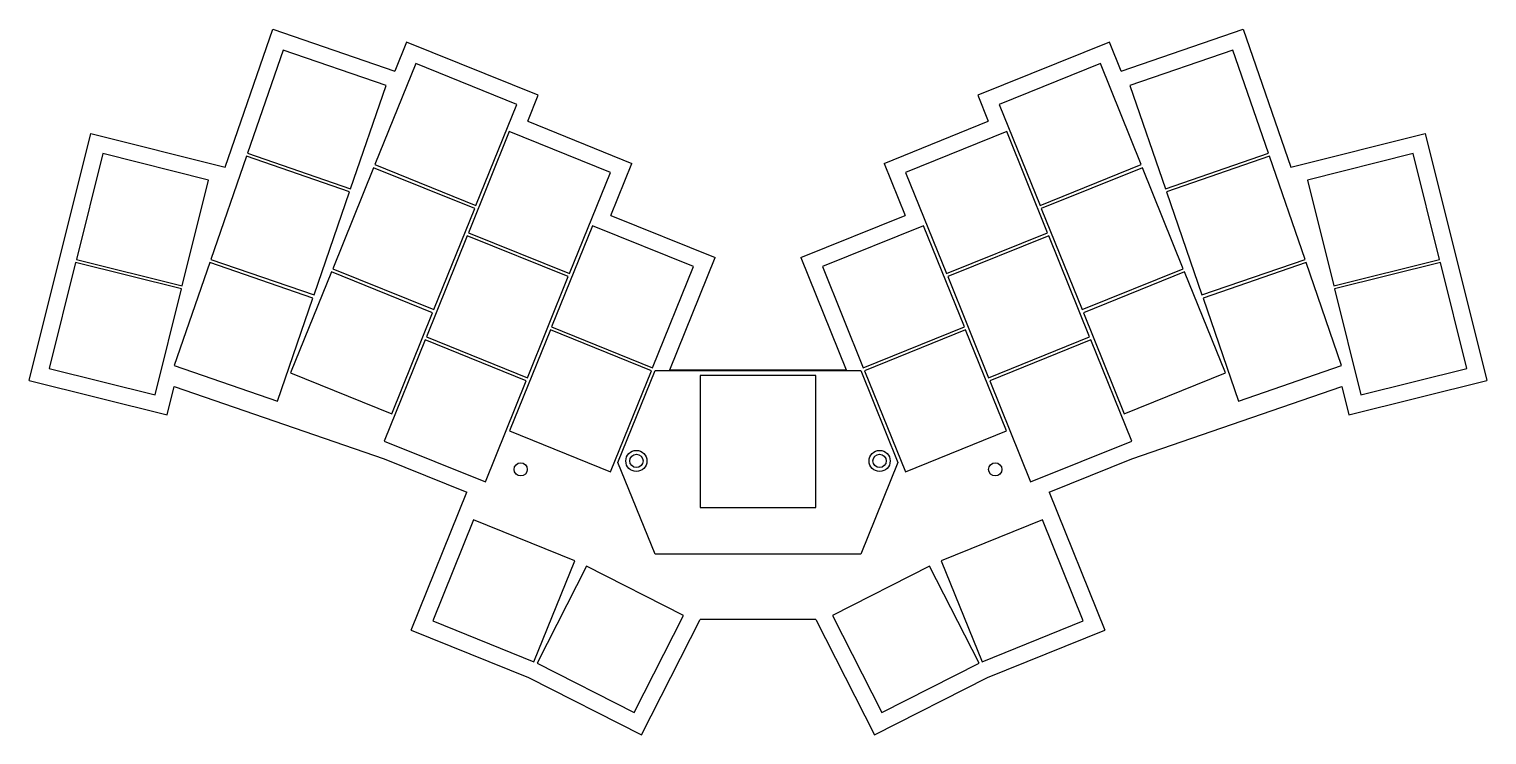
# Model space of a CAD drawing. Header units: millimetres. Extents: x 106 to 327, y -203 to -96.
import ezdxf

# ---------------------------------------------------------------- set-up
doc = ezdxf.new("R2010")
doc.units = ezdxf.units.MM

msp = doc.modelspace()

# ---------------------------------------------------------------- linework, layer by layer
for p, q in [((136.05, -116.63), (143.25, -95.74)), ((143.25, -95.74), (161.71, -102.1)), ((271.63, -102.1), (290.09, -95.74)), ((290.09, -95.74), (297.28, -116.63)), ((144.8, -98.92), (139.42, -114.52)), ((160.4, -104.29), (144.8, -98.92)), ((163.49, -97.7), (161.71, -102.1)), ((183.42, -105.75), (163.49, -97.7)), ((269.85, -97.7), (249.92, -105.75)), ((271.63, -102.1), (269.85, -97.7)), ((288.54, -98.92), (272.94, -104.29)), ((293.91, -114.52), (288.54, -98.92)), ((164.87, -100.95), (158.69, -116.25)), ((180.17, -107.13), (164.87, -100.95)), ((268.47, -100.95), (253.17, -107.13)), ((274.65, -116.25), (268.47, -100.95)), ((155.02, -119.89), (160.4, -104.29)), ((181.83, -109.69), (183.42, -105.75)), ((249.92, -105.75), (251.51, -109.69)), ((272.94, -104.29), (278.31, -119.89)), ((173.99, -122.43), (180.17, -107.13)), ((253.17, -107.13), (259.35, -122.43)), ((181.83, -109.69), (197.59, -116.06)), ((235.75, -116.06), (251.51, -109.69)), ((106.39, -148.91), (115.7, -111.55)), ((115.7, -111.55), (136.05, -116.63)), ((179.04, -111.26), (172.86, -126.56)), ((194.34, -117.44), (179.04, -111.26)), ((254.3, -111.26), (239, -117.44)), ((260.48, -126.56), (254.3, -111.26)), ((297.28, -116.63), (317.64, -111.55)), ((317.64, -111.55), (326.95, -148.91)), ((117.52, -114.58), (113.53, -130.59)), ((133.53, -118.58), (117.52, -114.58)), ((139.42, -114.52), (155.02, -119.89)), ((278.31, -119.89), (293.91, -114.52)), ((315.82, -114.58), (299.81, -118.58)), ((319.81, -130.59), (315.82, -114.58)), ((139.26, -114.99), (133.89, -130.6)), ((154.86, -120.37), (139.26, -114.99)), ((158.5, -116.72), (152.32, -132.01)), ((173.8, -122.9), (158.5, -116.72)), ((158.69, -116.25), (173.99, -122.43)), ((194.41, -123.94), (197.59, -116.06)), ((235.75, -116.06), (238.93, -123.94)), ((259.35, -122.43), (274.65, -116.25)), ((274.84, -116.72), (259.54, -122.9)), ((281.02, -132.01), (274.84, -116.72)), ((294.08, -114.99), (278.48, -120.37)), ((299.45, -130.6), (294.08, -114.99)), ((129.54, -134.59), (133.53, -118.58)), ((188.16, -132.74), (194.34, -117.44)), ((239, -117.44), (245.18, -132.74)), ((299.81, -118.58), (303.8, -134.59)), ((149.49, -135.97), (154.86, -120.37)), ((278.48, -120.37), (283.85, -135.97)), ((167.62, -138.2), (173.8, -122.9)), ((259.54, -122.9), (265.72, -138.2)), ((191.62, -125.51), (185.44, -140.81)), ((206.91, -131.69), (191.62, -125.51)), ((194.41, -123.94), (210.17, -130.31)), ((223.17, -130.31), (238.93, -123.94)), ((241.72, -125.51), (226.42, -131.69)), ((247.9, -140.81), (241.72, -125.51)), ((172.67, -127.02), (166.49, -142.32)), ((187.97, -133.21), (172.67, -127.02)), ((172.86, -126.56), (188.16, -132.74)), ((245.18, -132.74), (260.48, -126.56)), ((260.67, -127.02), (245.37, -133.21)), ((266.85, -142.32), (260.67, -127.02)), ((113.41, -131.08), (109.42, -147.09)), ((129.42, -135.07), (113.41, -131.08)), ((113.53, -130.59), (129.54, -134.59)), ((133.73, -131.07), (128.35, -146.67)), ((149.33, -136.44), (133.73, -131.07)), ((133.89, -130.6), (149.49, -135.97)), ((152.32, -132.01), (167.62, -138.2)), ((200.73, -146.99), (206.91, -131.69)), ((203.31, -147.29), (210.17, -130.31)), ((223.17, -130.31), (230.03, -147.29)), ((226.42, -131.69), (232.6, -146.99)), ((265.72, -138.2), (281.02, -132.01)), ((283.85, -135.97), (299.45, -130.6)), ((299.61, -131.07), (284.01, -136.44)), ((304.98, -146.67), (299.61, -131.07)), ((303.8, -134.59), (319.81, -130.59)), ((319.93, -131.08), (303.92, -135.07)), ((323.92, -147.09), (319.93, -131.08)), ((152.13, -132.48), (145.95, -147.78)), ((167.43, -138.66), (152.13, -132.48)), ((181.79, -148.5), (187.97, -133.21)), ((245.37, -133.21), (251.55, -148.5)), ((281.21, -132.48), (265.91, -138.66)), ((287.39, -147.78), (281.21, -132.48)), ((125.43, -151.08), (129.42, -135.07)), ((143.96, -152.04), (149.33, -136.44)), ((284.01, -136.44), (289.38, -152.04)), ((303.92, -135.07), (307.91, -151.08)), ((161.25, -153.96), (167.43, -138.66)), ((265.91, -138.66), (272.09, -153.96)), ((185.44, -140.81), (200.73, -146.99)), ((232.6, -146.99), (247.9, -140.81)), ((166.3, -142.79), (160.12, -158.09)), ((181.6, -148.97), (166.3, -142.79)), ((166.49, -142.32), (181.79, -148.5)), ((185.25, -141.27), (179.07, -156.57)), ((200.55, -147.45), (185.25, -141.27)), ((248.09, -141.27), (232.79, -147.45)), ((254.27, -156.57), (248.09, -141.27)), ((251.55, -148.5), (266.85, -142.32)), ((267.04, -142.79), (251.74, -148.97)), ((273.22, -158.09), (267.04, -142.79)), ((109.42, -147.09), (125.43, -151.08)), ((128.35, -146.67), (143.96, -152.04)), ((145.95, -147.78), (161.25, -153.96)), ((194.37, -162.75), (200.55, -147.45)), ((195.48, -161.32), (201.1, -147.41)), ((201.1, -147.41), (232.23, -147.41)), ((203.31, -147.29), (230.03, -147.29)), ((232.23, -147.41), (237.85, -161.32)), ((232.79, -147.45), (238.97, -162.75)), ((272.09, -153.96), (287.39, -147.78)), ((289.38, -152.04), (304.98, -146.67)), ((307.91, -151.08), (323.92, -147.09)), ((106.39, -148.91), (127.25, -154.11)), ((127.25, -154.11), (128.31, -149.83)), ((128.31, -149.83), (160.1, -160.77)), ((175.42, -164.27), (181.6, -148.97)), ((225.42, -148.15), (207.92, -148.15)), ((207.92, -148.15), (207.92, -168.15)), ((225.42, -168.15), (225.42, -148.15)), ((251.74, -148.97), (257.92, -164.27)), ((273.24, -160.77), (305.02, -149.83)), ((305.02, -149.83), (306.09, -154.11)), ((306.09, -154.11), (326.95, -148.91)), ((179.07, -156.57), (194.37, -162.75)), ((238.97, -162.75), (254.27, -156.57)), ((160.12, -158.09), (175.42, -164.27)), ((257.92, -164.27), (273.22, -158.09)), ((160.1, -160.77), (172.63, -165.83)), ((260.71, -165.83), (273.24, -160.77)), ((201.1, -175.23), (195.48, -161.32)), ((237.85, -161.32), (232.23, -175.23)), ((164.2, -186.7), (172.63, -165.83)), ((260.71, -165.83), (269.14, -186.7)), ((207.92, -168.15), (225.42, -168.15)), ((173.63, -170.02), (167.45, -185.32)), ((188.93, -176.2), (173.63, -170.02)), ((259.7, -170.02), (244.4, -176.2)), ((265.88, -185.32), (259.7, -170.02)), ((182.75, -191.5), (188.93, -176.2)), ((232.23, -175.23), (201.1, -175.23)), ((244.4, -176.2), (250.59, -191.5)), ((190.72, -177.01), (183.23, -191.71)), ((205.42, -184.5), (190.72, -177.01)), ((242.62, -177.01), (227.92, -184.5)), ((250.11, -191.71), (242.62, -177.01)), ((197.93, -199.2), (205.42, -184.5)), ((199.02, -202.57), (207.93, -185.08)), ((225.41, -185.08), (207.93, -185.08)), ((225.41, -185.08), (234.32, -202.57)), ((227.92, -184.5), (235.41, -199.2)), ((164.2, -186.7), (181.96, -193.87)), ((167.45, -185.32), (182.75, -191.5)), ((250.59, -191.5), (265.88, -185.32)), ((251.38, -193.87), (269.14, -186.7)), ((183.23, -191.71), (197.93, -199.2)), ((235.41, -199.2), (250.11, -191.71)), ((181.96, -193.87), (199.02, -202.57)), ((234.32, -202.57), (251.38, -193.87))]:
    msp.add_line(p, q)
for centre, radius in [((198.27, -161.1), 1.6), ((198.27, -161.1), 1), ((235.07, -161.1), 1.6), ((235.07, -161.1), 1), ((180.76, -162.38), 1), ((252.57, -162.38), 1)]:
    msp.add_circle(centre, radius)

doc.saveas('drawing.dxf')
